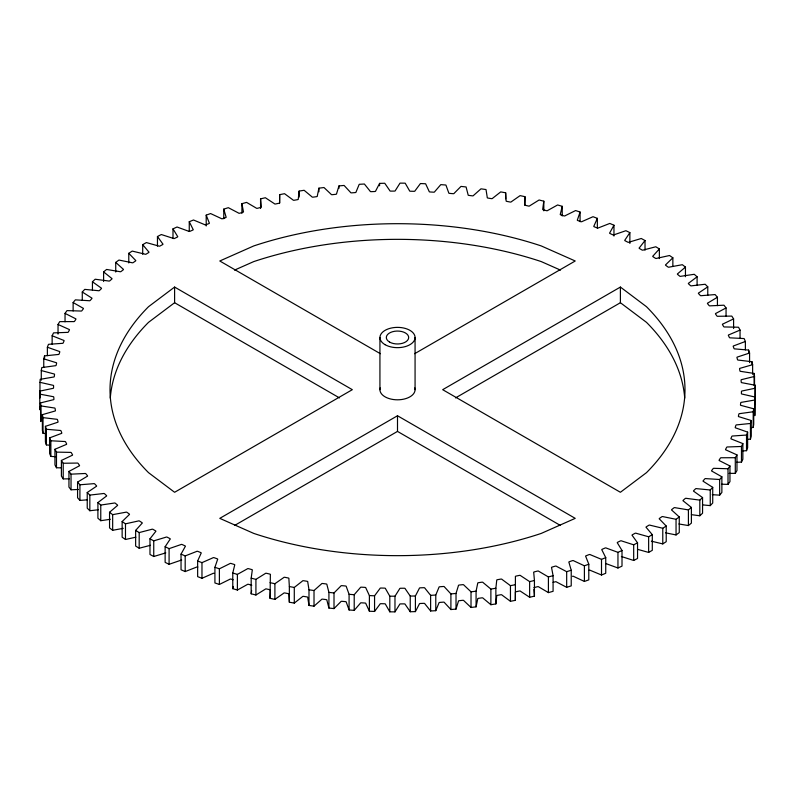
<?xml version="1.0" encoding="UTF-8"?>
<svg xmlns="http://www.w3.org/2000/svg" width="795" height="795" viewBox="0 0 795 795"><rect width="100%" height="100%" fill="white"/><g stroke="black" fill="none" stroke-linecap="round" stroke-linejoin="round"><path stroke-width="1.19" d="M524.948 205.1L524.948 196.673L520.099 195.63L511.433 201.682A1.004 0.576 0 0 1 510.161 202.039L506.743 201.364A1.004 0.576 0 0 1 506.117 200.628L505.65 192.787L500.711 191.903L492.661 198.233A1.004 0.576 0 0 1 491.429 198.631L487.941 198.074A1.004 0.576 0 0 1 487.246 197.359L486.013 189.548L480.985 188.832L473.572 195.401A1.004 0.576 0 0 1 472.379 195.848L468.851 195.401A1.004 0.576 0 0 1 468.086 194.715L466.079 186.954L460.991 186.408L454.243 193.215A1.004 0.576 0 0 1 453.09 193.692L449.523 193.374A1.004 0.576 0 0 1 448.688 192.708L445.916 185.026L440.788 184.639L434.726 191.665A1.004 0.576 0 0 1 433.623 192.181L430.025 191.973A1.004 0.576 0 0 1 429.131 191.337L425.603 183.764L420.436 183.546L415.079 190.76A1.004 0.576 0 0 1 414.036 191.317L410.429 191.227A1.004 0.576 0 0 1 409.465 190.621L405.192 183.178L400.024 183.128L395.383 190.502A1.004 0.576 0 0 1 394.399 191.098L390.782 191.128A1.004 0.576 0 0 1 389.759 190.552L384.76 183.257L379.593 183.387L375.697 190.899A1.004 0.576 0 0 1 374.763 191.516L371.156 191.665A1.004 0.576 0 0 1 370.082 191.128L364.378 184.013L359.221 184.311L356.071 191.943A1.004 0.576 0 0 1 355.206 192.589L351.619 192.857A1.004 0.576 0 0 1 350.496 192.36L344.096 185.444L338.978 185.911L336.593 193.632A1.004 0.576 0 0 1 335.788 194.308L332.231 194.695A1.004 0.576 0 0 1 331.068 194.228L323.982 187.531L318.924 188.167L317.304 195.958A1.004 0.576 0 0 1 316.569 196.663L313.061 197.16A1.004 0.576 0 0 1 311.849 196.743L304.117 190.283L299.129 191.088L298.284 198.919A1.004 0.576 0 0 1 297.618 199.644L294.16 200.261A1.004 0.576 0 0 1 292.908 199.873L284.55 193.692L279.651 194.656L279.582 202.496A1.004 0.576 0 0 1 278.995 203.242L275.597 203.977A1.004 0.576 0 0 1 274.315 203.629L265.361 197.736L260.561 198.859L260.561 208.489M260.561 198.859L261.267 206.69A1.004 0.576 0 0 1 260.75 207.455L257.441 208.29A1.004 0.576 0 0 1 256.119 208.002L246.589 202.397L241.918 203.679L243.389 211.48A1.004 0.576 0 0 1 242.952 212.255L239.732 213.209A1.004 0.576 0 0 1 238.381 212.951L228.324 207.684L223.773 209.115L226.018 216.846A1.004 0.576 0 0 1 225.661 217.641L222.54 218.695A1.004 0.576 0 0 1 221.169 218.486L210.595 213.557L206.203 215.137L209.214 222.779A1.004 0.576 0 0 1 208.936 223.584L205.915 224.737A1.004 0.576 0 0 1 204.524 224.578L193.493 219.996L189.26 221.726L193.016 229.258A1.004 0.576 0 0 1 192.817 230.073L189.916 231.325A1.004 0.576 0 0 1 188.514 231.206L177.047 227.002L172.992 228.861L177.494 236.264A1.004 0.576 0 0 1 177.364 237.079L174.602 238.421A1.004 0.576 0 0 1 173.191 238.351L161.315 234.535L157.46 236.522L162.677 243.767A1.004 0.576 0 0 1 162.637 244.582L160.004 246.013A1.004 0.576 0 0 1 158.593 245.993L146.359 242.574L142.702 244.681L148.635 251.747A1.004 0.576 0 0 1 148.675 252.562L146.191 254.082A1.004 0.576 0 0 1 144.77 254.102L132.228 251.091L128.78 253.317L135.398 260.174A1.004 0.576 0 0 1 135.518 260.989L133.192 262.589A1.004 0.576 0 0 1 131.781 262.658L118.952 260.054L115.732 262.4L123.026 269.018A1.004 0.576 0 0 1 123.225 269.833L121.059 271.502A1.004 0.576 0 0 1 119.648 271.622L106.59 269.445L103.608 271.89L111.538 278.26A1.004 0.576 0 0 1 111.817 279.065L109.819 280.804A1.004 0.576 0 0 1 108.428 280.973L95.181 279.234L92.439 281.768L100.985 287.87A1.004 0.576 0 0 1 101.353 288.665L99.524 290.463A1.004 0.576 0 0 1 98.153 290.672L84.747 289.38L82.273 292.003L91.405 297.807A1.004 0.576 0 0 1 91.842 298.592L90.203 300.45A1.004 0.576 0 0 1 88.851 300.699L75.346 299.854L73.13 302.547L82.819 308.053A1.004 0.576 0 0 1 83.336 308.808L81.885 310.726A1.004 0.576 0 0 1 80.563 311.024L66.989 310.616L65.041 313.379L75.267 318.557A1.004 0.576 0 0 1 75.853 319.302L74.591 321.26A1.004 0.576 0 0 1 73.299 321.597L59.705 321.637L58.035 324.469L68.758 329.289A1.004 0.576 0 0 1 69.413 330.014L68.35 332.012A1.004 0.576 0 0 1 67.098 332.389L53.533 332.886L52.142 335.758L63.322 340.22A1.004 0.576 0 0 1 64.057 340.926L63.183 342.953A1.004 0.576 0 0 1 61.97 343.37L48.475 344.315L47.372 347.236L58.979 351.32A1.004 0.576 0 0 1 59.774 351.996L59.108 354.043A1.004 0.576 0 0 1 57.936 354.51L44.56 355.892L43.755 358.843L55.739 362.54A1.004 0.576 0 0 1 56.604 363.186L56.137 365.263A1.004 0.576 0 0 1 55.014 365.76L41.797 367.578L41.28 370.55L53.613 373.849A1.004 0.576 0 0 1 54.537 374.465L54.279 376.552A1.004 0.576 0 0 1 53.205 377.088L40.187 379.334L39.969 382.325L52.609 385.207A1.004 0.576 0 0 1 53.593 385.794L53.543 387.88A1.004 0.576 0 0 1 52.53 388.457L39.75 391.13L39.82 394.121L52.728 396.586A1.004 0.576 0 0 1 53.772 397.132L53.931 399.219A1.004 0.576 0 0 1 52.967 399.825L40.475 402.916L40.843 405.897L53.971 407.934A1.004 0.576 0 0 1 55.074 408.451L55.431 410.528A1.004 0.576 0 0 1 54.537 411.164L42.373 414.662L43.029 417.633L56.336 419.233A1.004 0.576 0 0 1 57.488 419.71L58.055 421.777A1.004 0.576 0 0 1 57.22 422.433L45.424 426.329L46.378 429.27L59.814 430.423A1.004 0.576 0 0 1 61.006 430.87L61.781 432.907A1.004 0.576 0 0 1 61.006 433.593L49.618 437.876L50.86 440.778L64.395 441.493A1.004 0.576 0 0 1 65.627 441.891L66.601 443.908A1.004 0.576 0 0 1 65.905 444.614L54.954 449.264L56.485 452.116L70.059 452.385A1.004 0.576 0 0 1 71.331 452.743L72.504 454.72A1.004 0.576 0 0 1 71.878 455.456L61.404 460.454L63.212 463.256L76.797 463.078A1.004 0.576 0 0 1 78.109 463.396L79.46 465.323A1.004 0.576 0 0 1 78.914 466.079L68.946 471.415L71.033 474.158L84.578 473.522A1.004 0.576 0 0 1 85.91 473.8L87.46 475.688A1.004 0.576 0 0 1 86.983 476.453L77.572 482.118L79.917 484.781L93.383 483.698A1.004 0.576 0 0 1 94.744 483.936L96.473 485.765A1.004 0.576 0 0 1 96.076 486.55L87.231 492.512L89.835 495.086L103.171 493.576A1.004 0.576 0 0 1 104.552 493.755L106.47 495.533A1.004 0.576 0 0 1 106.142 496.328L97.904 502.569L100.766 505.054L113.924 503.106A1.004 0.576 0 0 1 115.325 503.245L117.412 504.954A1.004 0.576 0 0 1 117.163 505.759L109.551 512.258L112.661 514.653L125.6 512.268A1.004 0.576 0 0 1 127.011 512.358L129.267 513.997A1.004 0.576 0 0 1 129.098 514.802L122.142 521.55L125.481 523.835L138.171 521.023A1.004 0.576 0 0 1 139.582 521.073L141.997 522.633A1.004 0.576 0 0 1 141.908 523.448L135.637 530.404L139.185 532.58L151.577 529.361A1.004 0.576 0 0 1 152.998 529.361L155.562 530.841A1.004 0.576 0 0 1 155.562 531.656L149.977 538.811L153.743 540.858L165.797 537.241A1.004 0.576 0 0 1 167.208 537.191L169.911 538.583A1.004 0.576 0 0 1 169.991 539.398L165.131 546.721L169.087 548.649L180.763 544.635A1.004 0.576 0 0 1 182.174 544.545L185.006 545.837A1.004 0.576 0 0 1 185.165 546.652L181.041 554.125L185.185 555.924L196.445 551.521A1.004 0.576 0 0 1 197.836 551.382L200.797 552.585A1.004 0.576 0 0 1 201.036 553.399L197.647 560.992L201.97 562.641L212.772 557.891A1.004 0.576 0 0 1 214.153 557.702L217.224 558.806A1.004 0.576 0 0 1 217.542 559.601L214.918 567.302L219.39 568.813L229.705 563.705A1.004 0.576 0 0 1 231.067 563.466L234.247 564.47A1.004 0.576 0 0 1 234.644 565.255L232.776 573.026L237.387 574.388L247.185 568.952A1.004 0.576 0 0 1 248.527 568.673L251.796 569.568A1.004 0.576 0 0 1 252.263 570.343L251.18 578.164L255.92 579.366L265.162 573.612A1.004 0.576 0 0 1 266.464 573.294L269.823 574.079A1.004 0.576 0 0 1 270.37 574.835L270.052 598.327L274.901 599.37L283.567 593.318A1.004 0.576 0 0 1 284.839 592.961L288.257 593.636A1.004 0.576 0 0 1 288.883 594.372L289.35 602.212L294.289 603.097L302.339 596.767A1.004 0.576 0 0 1 303.571 596.369L307.059 596.926A1.004 0.576 0 0 1 307.754 597.641L308.987 605.452L314.015 606.168L321.428 599.599A1.004 0.576 0 0 1 322.621 599.152L326.149 599.599A1.004 0.576 0 0 1 326.914 600.285L328.921 608.046L334.009 608.592L340.757 601.785A1.004 0.576 0 0 1 341.91 601.308L345.477 601.626A1.004 0.576 0 0 1 346.312 602.292L349.084 609.974L354.212 610.361L360.274 603.335A1.004 0.576 0 0 1 361.377 602.819L364.975 603.027A1.004 0.576 0 0 1 365.869 603.663L369.397 611.236L374.564 611.454L379.921 604.24A1.004 0.576 0 0 1 380.964 603.683L384.571 603.773A1.004 0.576 0 0 1 385.535 604.379L389.808 611.822L394.976 611.872L399.617 604.498A1.004 0.576 0 0 1 400.601 603.902L404.218 603.872A1.004 0.576 0 0 1 405.241 604.448L410.24 611.743L415.407 611.613L419.303 604.101A1.004 0.576 0 0 1 420.237 603.485L423.844 603.335A1.004 0.576 0 0 1 424.918 603.872L430.622 610.987L435.779 610.689L438.929 603.057A1.004 0.576 0 0 1 439.794 602.411L443.381 602.143A1.004 0.576 0 0 1 444.504 602.64L450.904 609.556L456.022 609.089L458.407 601.368A1.004 0.576 0 0 1 459.212 600.692L462.769 600.305A1.004 0.576 0 0 1 463.932 600.772L471.018 607.469L476.076 606.833L477.696 599.042A1.004 0.576 0 0 1 478.431 598.337L481.939 597.84A1.004 0.576 0 0 1 483.151 598.257L490.883 604.717L495.871 603.912L496.716 596.081A1.004 0.576 0 0 1 497.382 595.356L500.84 594.74A1.004 0.576 0 0 1 502.092 595.127L510.45 601.308L515.349 600.344L515.418 576.852A1.004 0.576 0 0 1 516.005 576.107L519.403 575.381A1.004 0.576 0 0 1 520.685 575.719L529.639 581.622L534.439 580.499L533.733 572.658A1.004 0.576 0 0 1 534.25 571.893L537.559 571.058A1.004 0.576 0 0 1 538.881 571.357L548.411 576.951L553.082 575.669L551.611 567.869A1.004 0.576 0 0 1 552.048 567.093L555.268 566.139A1.004 0.576 0 0 1 556.619 566.398L566.676 571.675L571.227 570.244L568.981 562.502A1.004 0.576 0 0 1 569.339 561.707L572.46 560.654A1.004 0.576 0 0 1 573.831 560.863L584.405 565.802L588.797 564.221L585.786 556.57A1.004 0.576 0 0 1 586.064 555.765L589.085 554.612A1.004 0.576 0 0 1 590.476 554.771L601.507 559.352L605.74 557.633L601.984 550.09A1.004 0.576 0 0 1 602.183 549.275L605.084 548.023A1.004 0.576 0 0 1 606.486 548.143L617.954 552.346L622.008 550.488L617.506 543.084A1.004 0.576 0 0 1 617.635 542.269L620.398 540.928A1.004 0.576 0 0 1 621.809 540.997L633.685 544.823L637.54 542.826L632.323 535.582A1.004 0.576 0 0 1 632.363 534.767L634.996 533.336A1.004 0.576 0 0 1 636.407 533.356L648.641 536.784L652.298 534.667L646.365 527.612A1.004 0.576 0 0 1 646.325 526.787L648.809 525.276A1.004 0.576 0 0 1 650.231 525.247L662.772 528.268L666.22 526.032L659.602 519.185A1.004 0.576 0 0 1 659.482 518.37L661.808 516.77A1.004 0.576 0 0 1 663.219 516.7L676.048 519.294L679.268 516.959L671.974 510.33A1.004 0.576 0 0 1 671.775 509.525L673.941 507.846A1.004 0.576 0 0 1 675.353 507.737L688.41 509.903L691.392 507.458L683.462 501.089A1.004 0.576 0 0 1 683.183 500.284L685.181 498.545A1.004 0.576 0 0 1 686.572 498.385L699.819 500.115L702.561 497.581L694.015 491.479A1.004 0.576 0 0 1 693.647 490.684L695.476 488.885A1.004 0.576 0 0 1 696.847 488.677L710.253 489.978L712.727 487.355L703.595 481.541A1.004 0.576 0 0 1 703.158 480.766L704.797 478.898A1.004 0.576 0 0 1 706.149 478.65L719.654 479.504L721.87 476.801L712.181 471.306A1.004 0.576 0 0 1 711.664 470.541L713.115 468.633A1.004 0.576 0 0 1 714.437 468.334L728.011 468.742L729.959 465.969L719.733 460.802A1.004 0.576 0 0 1 719.147 460.057L720.409 458.099A1.004 0.576 0 0 1 721.701 457.761L735.295 457.711L736.965 454.889L726.242 450.059A1.004 0.576 0 0 1 725.587 449.334L726.65 447.347A1.004 0.576 0 0 1 727.902 446.959L741.467 446.472L742.858 443.59L731.678 439.128A1.004 0.576 0 0 1 730.943 438.423L731.817 436.395A1.004 0.576 0 0 1 733.03 435.978L746.525 435.044L747.628 432.122L736.021 428.028A1.004 0.576 0 0 1 735.226 427.352L735.892 425.305A1.004 0.576 0 0 1 737.064 424.838L750.44 423.467L751.245 420.515L739.261 416.809A1.004 0.576 0 0 1 738.396 416.163L738.863 414.096A1.004 0.576 0 0 1 739.986 413.589L753.203 411.77L753.72 408.799L741.387 405.5A1.004 0.576 0 0 1 740.463 404.884L740.721 402.797A1.004 0.576 0 0 1 741.795 402.27L754.813 400.014L755.031 397.033L742.391 394.141A1.004 0.576 0 0 1 741.407 393.555L741.457 391.468A1.004 0.576 0 0 1 742.47 390.901L755.25 388.218L755.18 385.227L742.272 382.763A1.004 0.576 0 0 1 741.228 382.216L741.069 380.129A1.004 0.576 0 0 1 742.033 379.523L754.525 376.433L754.157 373.451L741.029 371.414A1.004 0.576 0 0 1 739.926 370.897L739.569 368.82A1.004 0.576 0 0 1 740.463 368.184L752.627 364.686L751.971 361.725L738.664 360.125A1.004 0.576 0 0 1 737.512 359.638L736.945 357.581A1.004 0.576 0 0 1 737.78 356.915L749.576 353.02L748.622 350.088L735.186 348.925A1.004 0.576 0 0 1 733.994 348.488L733.219 346.441A1.004 0.576 0 0 1 733.994 345.755L745.382 341.472L744.14 338.571L730.605 337.865A1.004 0.576 0 0 1 729.373 337.458L728.399 335.45A1.004 0.576 0 0 1 729.094 334.735L740.046 330.084L738.515 327.232L724.941 326.964A1.004 0.576 0 0 1 723.669 326.606L722.496 324.628A1.004 0.576 0 0 1 723.122 323.893L733.596 318.894L731.788 316.092L718.203 316.281A1.004 0.576 0 0 1 716.891 315.963L715.54 314.025A1.004 0.576 0 0 1 716.086 313.27L726.054 307.933L723.967 305.201L710.422 305.827A1.004 0.576 0 0 1 709.09 305.548L707.54 303.66A1.004 0.576 0 0 1 708.017 302.895L717.428 297.241L715.083 294.577L701.617 295.651A1.004 0.576 0 0 1 700.256 295.422L698.527 293.584A1.004 0.576 0 0 1 698.924 292.798L707.769 286.846L705.165 284.262L691.829 285.783A1.004 0.576 0 0 1 690.448 285.594L688.53 283.825A1.004 0.576 0 0 1 688.858 283.02L697.096 276.789L694.234 274.295L681.077 276.253A1.004 0.576 0 0 1 679.675 276.113L677.588 274.404A1.004 0.576 0 0 1 677.837 273.599L685.449 267.09L682.339 264.705L669.4 267.09A1.004 0.576 0 0 1 667.989 266.991L665.733 265.361A1.004 0.576 0 0 1 665.902 264.546L672.858 257.799L669.519 255.513L656.829 258.325A1.004 0.576 0 0 1 655.418 258.276L653.003 256.715A1.004 0.576 0 0 1 653.093 255.901L659.363 248.944L655.815 246.768L643.423 249.988A1.004 0.576 0 0 1 642.002 249.988L639.438 248.517A1.004 0.576 0 0 1 639.438 247.692L645.023 240.537L641.257 238.49L629.203 242.117A1.004 0.576 0 0 1 627.792 242.157L625.089 240.766A1.004 0.576 0 0 1 625.009 239.951L629.869 232.627L625.913 230.699L614.237 234.714A1.004 0.576 0 0 1 612.826 234.813L609.994 233.511A1.004 0.576 0 0 1 609.835 232.697L613.959 225.224L609.815 223.435L598.556 227.827A1.004 0.576 0 0 1 597.164 227.966L594.203 226.764A1.004 0.576 0 0 1 593.964 225.959L597.353 218.357L593.03 216.707L582.228 221.467A1.004 0.576 0 0 1 580.847 221.646L577.776 220.543A1.004 0.576 0 0 1 577.458 219.748L580.082 212.046L575.61 210.546L565.295 215.654A1.004 0.576 0 0 1 563.933 215.882L560.753 214.879A1.004 0.576 0 0 1 560.356 214.094L562.224 206.322L557.613 204.961L547.815 210.407A1.004 0.576 0 0 1 546.473 210.675L543.204 209.781A1.004 0.576 0 0 1 542.737 209.015L543.82 201.195L539.08 199.992L529.838 205.736A1.004 0.576 0 0 1 528.536 206.064L525.177 205.279A1.004 0.576 0 0 1 524.63 204.524L524.948 196.673M515.349 600.344L515.418 592.504A1.004 0.576 0 0 1 516.005 591.758L519.403 591.023A1.004 0.576 0 0 1 520.685 591.371L529.639 597.264L534.439 596.141L534.439 580.499M270.052 598.327L270.37 590.476A1.004 0.576 0 0 0 269.823 589.721L266.464 588.936A1.004 0.576 0 0 0 265.162 589.264L255.92 595.008L251.18 593.805L251.18 578.164M40.118 395.98L39.969 397.967L39.969 382.325M495.871 603.912L495.871 588.26L496.716 580.43A1.004 0.576 0 0 1 497.382 579.704L500.84 579.088A1.004 0.576 0 0 1 502.092 579.476L510.45 585.667L515.349 584.703M251.18 593.805L251.647 590.456M750.798 427.75L753.203 427.422L753.72 424.451L753.72 408.799M476.076 606.833L476.076 591.182L477.696 583.391A1.004 0.576 0 0 1 478.431 582.695L481.939 582.188A1.004 0.576 0 0 1 483.151 582.616L490.883 589.065L495.871 588.26M251.796 585.219L248.527 584.325A1.004 0.576 0 0 0 247.185 584.593L237.387 590.039L232.776 588.678L233.313 586.462M746.793 439.486L750.44 439.108L751.245 436.157L751.245 420.515M456.022 609.089L456.022 593.448L458.407 585.716A1.004 0.576 0 0 1 459.212 585.041L462.769 584.663A1.004 0.576 0 0 1 463.932 585.12L471.018 591.818L471.018 607.469M741.616 451.033L746.525 450.685L747.628 447.764L747.628 432.122M435.779 610.689L435.779 595.038L438.929 587.406A1.004 0.576 0 0 1 439.794 586.76L443.381 586.491A1.004 0.576 0 0 1 444.504 586.988L450.904 593.915L450.904 609.556M736.538 462.293L741.467 462.114L742.858 459.242L742.858 443.59M415.407 611.613L415.407 595.972L419.303 588.449A1.004 0.576 0 0 1 420.237 587.833L423.844 587.684A1.004 0.576 0 0 1 424.918 588.221L430.622 595.336L430.622 610.987M729.114 473.383L735.295 473.363L736.965 470.531L736.965 454.889M394.976 611.872L394.976 596.22L399.617 588.847A1.004 0.576 0 0 1 400.601 588.26L404.218 588.23A1.004 0.576 0 0 1 405.241 588.797L410.24 596.091L410.24 611.743M721.84 484.205L728.011 484.384L729.959 481.621L729.959 465.969M374.564 611.454L374.564 595.803L379.921 588.588A1.004 0.576 0 0 1 380.964 588.032L384.571 588.121A1.004 0.576 0 0 1 385.535 588.727L389.808 596.18L389.808 611.822M712.29 494.689L719.654 495.146L721.87 492.453L721.87 476.801M354.212 610.361L354.212 594.71L360.274 587.684A1.004 0.576 0 0 1 361.377 587.167L364.975 587.376A1.004 0.576 0 0 1 365.869 588.012L369.397 595.584L369.397 611.236M702.939 504.914L710.253 505.62L712.727 502.997L712.727 487.355M334.009 608.592L334.009 592.951L340.757 586.134A1.004 0.576 0 0 1 341.91 585.657L345.477 585.985A1.004 0.576 0 0 1 346.312 586.64L349.084 594.322L349.084 609.974M691.392 514.663L699.819 515.766L702.561 513.232L702.561 497.581M314.015 606.168L314.015 590.526L321.428 583.947A1.004 0.576 0 0 1 322.621 583.5L326.149 583.947A1.004 0.576 0 0 1 326.914 584.633L328.921 592.394L328.921 608.046M678.91 523.975L688.41 525.555L691.392 523.11L691.392 507.458M270.052 582.675L274.901 583.719L283.567 577.677A1.004 0.576 0 0 1 284.839 577.309L288.257 577.985A1.004 0.576 0 0 1 288.883 578.72L289.35 586.561L294.289 587.445L302.339 581.125A1.004 0.576 0 0 1 303.571 580.718L307.059 581.274A1.004 0.576 0 0 1 307.754 581.99L308.987 589.801L308.987 605.452M174.602 287.065L148.536 306.691A287.482 165.976 0 0 0 148.536 472.667L174.602 492.284L352.324 389.679L174.602 287.065L174.602 302.716L148.536 322.333A287.482 165.976 0 0 0 110.286 398.126M665.554 532.819L676.048 534.946L679.268 532.6L679.268 516.959M651.363 541.176L662.772 543.909L666.22 541.683L666.22 526.032M414.632 353.705L575.222 260.989L541.246 245.933A287.482 165.976 0 0 0 253.754 245.933L219.778 260.989L380.368 353.705M397.5 415.755L219.778 518.36L253.754 533.415A287.482 165.976 0 0 0 541.246 533.415L575.222 518.36L397.5 415.755L397.5 431.407L560.236 525.356M620.398 287.065L442.676 389.679L620.398 492.284L646.464 472.667A287.482 165.976 0 0 0 646.464 306.691L620.398 287.065L620.398 302.716L646.464 322.333A287.482 165.976 0 0 1 684.714 398.126M234.764 525.356L397.5 431.407M455.525 397.907L620.398 302.716M637.52 549.315L648.641 552.426L652.298 550.319L652.298 534.667M621.382 556.47A1.004 0.576 0 0 1 621.809 556.649L633.685 560.465L637.54 558.478L637.54 542.826M214.918 567.302L214.918 582.954L219.39 584.454L229.705 579.346A1.004 0.576 0 0 1 231.067 579.118L233.183 579.784M605.561 563.566A1.004 0.576 0 0 1 606.486 563.794L617.954 567.998L622.008 566.139L622.008 550.488M234.505 270.111L253.754 261.585A287.482 165.976 0 0 1 541.246 261.585L560.495 270.111M197.647 560.992L197.647 576.643L201.97 578.293L212.772 573.533A1.004 0.576 0 0 1 214.153 573.354M589.085 570.263A1.004 0.576 0 0 1 590.476 570.422L601.507 575.004L605.74 573.274L605.74 557.633M181.041 554.125L181.041 569.777L185.185 571.565L196.445 567.173A1.004 0.576 0 0 1 197.836 567.034M572.46 576.305A1.004 0.576 0 0 1 573.831 576.514L584.405 581.443L588.797 579.863L588.797 564.221M165.131 546.721L165.131 562.373L169.087 564.301L180.763 560.286A1.004 0.576 0 0 1 181.697 560.068M553.121 582.427L555.268 581.791A1.004 0.576 0 0 1 556.619 582.049L566.676 587.316L571.227 585.885L571.227 570.244M149.977 538.811L149.977 554.463L153.743 556.51L165.797 552.883M533.843 587.734A1.004 0.576 0 0 1 534.25 587.545L537.559 586.71A1.004 0.576 0 0 1 538.881 586.998L548.411 592.603L553.082 591.321L553.082 575.669M135.637 530.404L135.637 546.056L139.185 548.232L150.454 545.3M122.142 521.55L122.142 537.201L125.481 539.487L135.865 537.181M109.551 512.258L109.551 527.91L112.661 530.295L123.255 528.347M97.904 502.569L97.904 518.211L100.766 520.705L110.336 519.284M471.018 591.818L476.076 591.182M87.231 492.512L87.231 508.154L89.835 510.738L98.322 509.774M450.904 593.915L456.022 593.448M77.572 482.118L77.572 497.759L79.917 500.423L87.261 499.836M430.622 595.336L435.779 595.038M68.946 471.415L68.946 487.067L71.033 489.8L78.417 489.462M410.24 596.091L415.407 595.972M61.404 460.454L61.404 476.106L63.212 478.908L69.384 478.819M389.808 596.18L394.976 596.22M54.954 449.264L54.954 464.916L56.485 467.768L61.424 467.867M369.397 595.584L374.564 595.803M49.618 437.876L49.618 453.528L50.86 456.429L55.779 456.688M349.084 594.322L354.212 594.71M45.424 426.329L45.424 441.98L46.378 444.912L50.045 445.23M328.921 592.394L334.009 592.951M42.373 414.662L42.373 430.314L43.029 433.275L45.454 433.573M308.987 589.801L314.015 590.526M174.602 302.716L339.475 397.907M533.833 589.433L534.439 596.141M755.18 400.879L755.25 403.87L755.25 388.218M39.75 406.782L39.82 409.773L39.75 391.13M755.18 385.227L754.813 415.666L754.813 400.014M754.525 376.433L754.525 384.859M754.157 373.451L754.157 385.486M753.203 411.77L753.203 427.422M752.627 364.686L752.627 374.316M751.971 361.725L751.971 364.13M750.44 423.467L750.44 439.108M749.576 353.02L749.576 362.649M748.622 350.088L748.622 352.493M746.525 435.044L746.525 450.685M745.382 341.472L745.382 349.899M741.467 446.472L741.467 462.114M740.046 330.084L740.046 338.511M735.295 457.711L735.295 473.363M733.596 318.894L733.596 328.524M728.011 468.742L728.011 484.384M726.054 307.933L726.054 316.36M719.654 479.504L719.654 495.146M717.428 297.241L717.428 305.668M710.253 489.978L710.253 505.62M707.769 286.846L707.769 295.273M699.819 500.115L699.819 515.766M697.096 276.789L697.096 285.206M688.41 509.903L688.41 525.555M685.449 267.09L685.449 276.72M676.048 519.294L676.048 534.946M672.858 257.799L672.858 266.226M662.772 528.268L662.772 543.909M659.363 248.944L659.363 258.574M648.641 536.784L648.641 552.426M645.023 240.537L645.023 250.167M633.685 544.823L633.685 560.465M629.869 232.627L629.869 243.459M617.954 552.346L617.954 567.998M613.959 225.224L613.959 236.055M601.507 559.352L601.507 575.004M597.353 218.357L597.353 227.986M584.405 565.802L584.405 581.443M580.082 212.046L580.082 221.676M566.676 571.675L566.676 587.316M562.224 206.322L562.224 215.952M548.411 576.951L548.411 592.603M543.82 201.195L543.82 210.824M529.639 581.622L529.639 597.264M510.45 585.667L510.45 601.308M505.65 192.787L505.65 198.81M490.883 589.065L490.883 604.717M415.07 337.517L415.07 389.679M379.93 337.517L379.93 389.679M379.593 183.387L379.593 185.792M338.978 185.911L338.978 188.316M318.924 188.167L318.924 191.784M299.129 191.088L299.129 197.11M294.289 587.445L294.289 603.097M289.35 586.561L289.35 602.212M279.651 194.656L279.651 203.083M274.901 583.719L274.901 599.37M255.92 579.366L255.92 595.008M241.918 203.679L241.918 213.308M237.387 574.388L237.387 590.039M232.776 573.026L232.776 588.678M223.773 209.115L223.773 218.744M219.39 568.813L219.39 584.454M206.203 215.137L206.203 225.969M201.97 562.641L201.97 578.293M189.26 221.726L189.26 231.355M185.185 555.924L185.185 571.565M172.992 228.861L172.992 238.49M169.087 548.649L169.087 564.301M157.46 236.522L157.46 246.152M153.743 540.858L153.743 556.51M142.702 244.681L142.702 254.311M139.185 532.58L139.185 548.232M128.78 253.317L128.78 262.946M125.481 523.835L125.481 539.487M115.732 262.4L115.732 272.029M112.661 514.653L112.661 530.295M103.608 271.89L103.608 281.519M100.766 505.054L100.766 520.705M92.439 281.768L92.439 290.195M89.835 495.086L89.835 510.738M82.273 292.003L82.273 300.43M79.917 484.781L79.917 500.423M73.13 302.547L73.13 310.974M71.033 474.158L71.033 489.8M65.041 313.379L65.041 321.806M63.212 463.256L63.212 478.908M58.035 324.469L58.035 334.099M56.485 452.116L56.485 467.768M52.142 335.758L52.142 344.185M50.86 440.778L50.86 456.429M47.372 347.236L47.372 355.653M46.378 429.27L46.378 444.912M44.56 355.892L44.56 358.297M43.755 358.843L43.755 367.27M43.029 417.633L43.029 433.275M41.28 370.55L41.28 380.179M40.843 405.897L40.843 421.549L40.475 402.916M414.801 387.91A17.57 10.146 0 0 1 397.5 399.815A17.57 10.146 0 0 1 380.199 387.91M389.59 342.079A11.18 6.459 0 0 0 408.302 339.187A11.18 6.459 0 0 0 394.608 331.276A11.18 6.459 0 0 0 389.59 342.079M385.078 344.682A17.57 10.146 0 0 0 414.473 340.141A17.57 10.146 0 0 0 392.949 327.719A17.57 10.146 0 0 0 385.078 344.682"/></g></svg>
